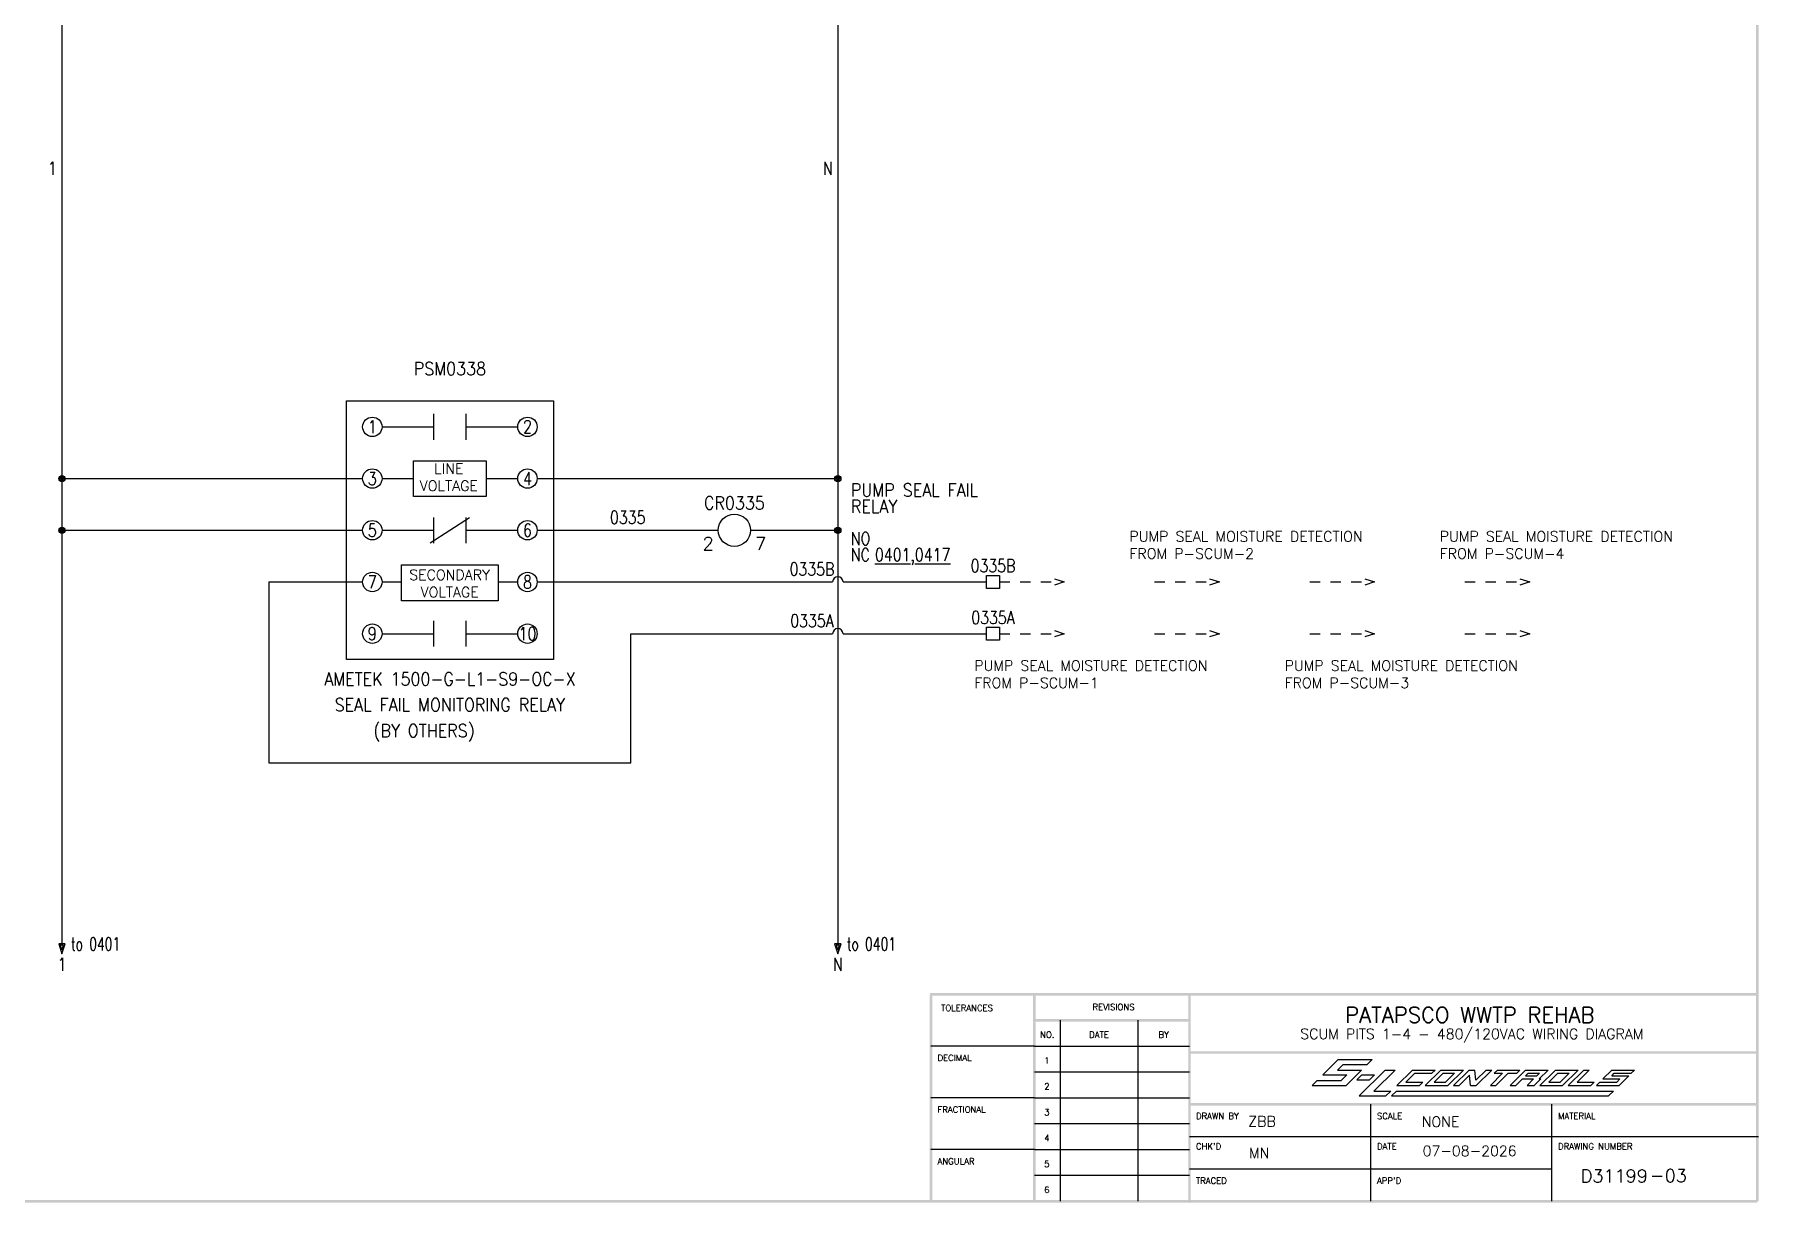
# Model space of a CAD drawing. Header units: inches. Extents: x 0 to 33.9, y 0 to 22.6.
# Drawn here: x 17.23 to 33.9, y 0 to 11.29 of the extents above; entities that cross this region are included whole.
import ezdxf
from ezdxf.enums import TextEntityAlignment as Align

# ---------------------------------------------------------------- set-up
doc = ezdxf.new("R2010")
doc.units = ezdxf.units.IN
doc.header["$LTSCALE"] = 0.5
doc.header["$MEASUREMENT"] = 0
doc.linetypes.add('HIDDEN2', pattern=[0.1875, 0.125, -0.0625])
for name, color, linetype in [('DESC', 150, 'Continuous'), ('MISC', 7, 'Continuous'), ('SYMS', 7, 'Continuous'), ('TAGS', 150, 'Continuous'), ('TERMS', 123, 'Continuous'), ('WIRENO', 72, 'Continuous'), ('WIREREF', 52, 'Continuous'), ('WIRES', 7, 'Continuous'), ('XREF', 7, 'Continuous')]:
    doc.layers.add(name, color=color, linetype=linetype)
doc.styles.add('ROMANS', font='ROMANS')
doc.styles.get("Standard").update_dxf_attribs({"font": 'romans.shx'})
doc.styles.add('WD', font='romans.shx')

# ---------------------------------------------------------------- blocks, each defined once
blk = doc.blocks.new('LOGO')
at = {"color": 4}
for p, q in [((1.288, 0.284), (1.438, 0.432)), ((1.43, 0.331), (1.485, 0.386)), ((1.438, 0.432), (1.766, 0.432)), ((1.485, 0.386), (1.718, 0.386)), ((1.718, 0.386), (1.766, 0.432)), ((1.185, 0.182), (1.232, 0.229)), ((1.185, 0.182), (1.513, 0.182)), ((1.232, 0.229), (1.466, 0.229)), ((1.288, 0.284), (1.521, 0.284)), ((1.43, 0.331), (1.663, 0.331)), ((1.466, 0.229), (1.521, 0.284)), ((1.513, 0.182), (1.663, 0.331)), ((1.617, 0.237), (1.665, 0.284)), ((1.617, 0.237), (1.74, 0.237)), ((1.638, 0.081), (1.891, 0.331)), ((1.665, 0.284), (1.788, 0.284)), ((1.74, 0.237), (1.788, 0.284)), ((1.78, 0.128), (1.986, 0.331)), ((1.891, 0.331), (1.986, 0.331)), ((1.638, 0.081), (1.898, 0.081)), ((1.78, 0.128), (1.946, 0.128)), ((1.898, 0.081), (1.946, 0.128)), ((1.953, 0.081), (2, 0.128)), ((1.953, 0.081), (4.049, 0.081)), ((2, 0.128), (2.176, 0.128)), ((2.169, 0.128), (4.097, 0.128)), ((4.049, 0.081), (4.097, 0.128))]:
    blk.add_line(p, q, dxfattribs=at)
at = {"color": 6}
for p, q in [((2.005, 0.182), (2.155, 0.331)), ((2.005, 0.182), (2.224, 0.182)), ((2.092, 0.214), (2.179, 0.3)), ((2.092, 0.214), (2.256, 0.214)), ((2.155, 0.331), (2.374, 0.331)), ((2.179, 0.3), (2.343, 0.3)), ((2.224, 0.182), (2.256, 0.214)), ((2.279, 0.182), (2.429, 0.331)), ((2.279, 0.182), (2.498, 0.182)), ((2.343, 0.3), (2.374, 0.331)), ((2.365, 0.214), (2.452, 0.3)), ((2.365, 0.214), (2.475, 0.214)), ((2.429, 0.331), (2.648, 0.331)), ((2.452, 0.3), (2.561, 0.3)), ((2.475, 0.214), (2.561, 0.3)), ((2.498, 0.182), (2.648, 0.331)), ((2.552, 0.182), (2.702, 0.331)), ((2.552, 0.182), (2.607, 0.182)), ((2.607, 0.182), (2.707, 0.282)), ((2.702, 0.331), (2.757, 0.331)), ((2.716, 0.182), (2.707, 0.282)), ((2.716, 0.182), (2.771, 0.182)), ((2.766, 0.232), (2.757, 0.331)), ((2.766, 0.232), (2.866, 0.331)), ((2.771, 0.182), (2.921, 0.331)), ((2.866, 0.331), (2.921, 0.331)), ((2.908, 0.182), (3.026, 0.3)), ((2.908, 0.182), (2.962, 0.182)), ((2.944, 0.3), (2.976, 0.331)), ((2.944, 0.3), (3.026, 0.3)), ((2.962, 0.182), (3.081, 0.3)), ((2.976, 0.331), (3.194, 0.331)), ((3.081, 0.3), (3.163, 0.3)), ((3.099, 0.182), (3.249, 0.331)), ((3.099, 0.182), (3.154, 0.182)), ((3.154, 0.182), (3.217, 0.245)), ((3.163, 0.3), (3.194, 0.331)), ((3.217, 0.245), (3.326, 0.245)), ((3.249, 0.331), (3.468, 0.331)), ((3.249, 0.276), (3.272, 0.3)), ((3.249, 0.276), (3.358, 0.276)), ((3.263, 0.182), (3.326, 0.245)), ((3.263, 0.182), (3.332, 0.182)), ((3.272, 0.3), (3.382, 0.3)), ((3.332, 0.182), (3.395, 0.245)), ((3.358, 0.276), (3.382, 0.3)), ((3.381, 0.245), (3.468, 0.331)), ((3.381, 0.245), (3.395, 0.245)), ((3.386, 0.182), (3.536, 0.331)), ((3.386, 0.182), (3.605, 0.182)), ((3.473, 0.214), (3.559, 0.3)), ((3.473, 0.214), (3.582, 0.214)), ((3.536, 0.331), (3.755, 0.331)), ((3.559, 0.3), (3.669, 0.3)), ((3.582, 0.214), (3.669, 0.3)), ((3.605, 0.182), (3.755, 0.331)), ((3.66, 0.182), (3.81, 0.331)), ((3.66, 0.182), (3.878, 0.182)), ((3.746, 0.214), (3.864, 0.331)), ((3.746, 0.214), (3.91, 0.214)), ((3.81, 0.331), (3.864, 0.331)), ((3.878, 0.182), (3.91, 0.214)), ((3.933, 0.182), (3.965, 0.214)), ((3.933, 0.182), (4.152, 0.182)), ((3.965, 0.214), (4.129, 0.214)), ((3.996, 0.245), (4.083, 0.331)), ((3.996, 0.245), (4.16, 0.245)), ((4.037, 0.245), (4.147, 0.245)), ((4.083, 0.331), (4.302, 0.331)), ((4.083, 0.276), (4.106, 0.3)), ((4.083, 0.276), (4.178, 0.276)), ((4.083, 0.276), (4.247, 0.276)), ((4.106, 0.3), (4.27, 0.3)), ((4.129, 0.214), (4.16, 0.245)), ((4.152, 0.182), (4.247, 0.276)), ((4.27, 0.3), (4.302, 0.331))]:
    blk.add_line(p, q, dxfattribs=at)
blk = doc.blocks.new('S&L Title Block V2')
at = {"color": 2}
for p, q in [((27.15, 1.763), (27.15, 0.012)), ((27.9, 1.763), (27.9, 0.012)), ((26.9, 1.513), (25.9, 1.513)), ((26.9, 1.513), (28.4, 1.513)), ((26.9, 1.263), (28.4, 1.263)), ((26.9, 1.013), (25.9, 1.013)), ((26.9, 1.013), (28.4, 1.013)), ((30.15, 0.95), (30.15, 0.012)), ((31.9, 0.95), (31.9, 0.012)), ((26.9, 0.763), (28.4, 0.763)), ((26.9, 0.513), (25.9, 0.513)), ((26.9, 0.513), (28.4, 0.513)), ((28.4, 0.638), (33.9, 0.638)), ((26.9, 0.263), (28.4, 0.263)), ((28.4, 0.325), (31.9, 0.325)), ((28.4, 0.012), (28.4, 0.012))]:
    blk.add_line(p, q, dxfattribs=at)
for points in [[(33.9, 22.587), (33.875, 22.562), (33.9, 0.012), (33.875, 0.012)], [(25.887, 2.025), (25.912, 2), (33.9, 2.025), (33.9, 2)], [(25.887, 0.012), (25.912, 0.012), (25.887, 2.013), (25.912, 2.013)], [(26.887, 0.012), (26.912, 0.012), (26.887, 2.013), (26.912, 2.013)], [(28.387, 0.012), (28.412, 0.012), (28.387, 2.013), (28.412, 2.013)], [(26.9, 1.775), (26.9, 1.75), (28.4, 1.775), (28.4, 1.75)], [(28.4, 1.463), (28.4, 1.438), (33.9, 1.463), (33.9, 1.438)], [(28.4, 0.963), (28.4, 0.938), (33.9, 0.963), (33.9, 0.938)], [(33.888, 0), (33.888, 0.025), (0, 0), (0.025, 0.025)]]:
    blk.add_trace(points, dxfattribs=at)
at = {"color": 2, "linetype": 'Continuous'}
blk.add_blockref('LOGO', (28.4, 0.95), dxfattribs=at)
at = {"color": 2, "style": 'ROMANS'}
for s, p in [('TOLERANCES', (26.249, 1.851)), ('REVISIONS', (27.665, 1.861)), ('NO.', (27.025, 1.593)), ('DATE', (27.525, 1.593)), ('BY', (28.15, 1.593))]:
    blk.add_text(s, height=0.06, dxfattribs=at).set_placement(p, align=Align.CENTER)
for s, p in [('DECIMAL', (25.964, 1.369)), ('1', (26.995, 1.343)), ('2', (26.995, 1.093)), ('FRACTIONAL', (25.964, 0.869)), ('3', (26.995, 0.843)), ('DRAWN BY', (28.462, 0.806)), ('SCALE', (30.212, 0.806)), ('MATERIAL', (31.962, 0.806)), ('4', (26.995, 0.593)), ("CHK'D", (28.462, 0.513)), ('DATE', (30.212, 0.513)), ('DRAWING NUMBER', (31.962, 0.513)), ('ANGULAR', (25.964, 0.369)), ('5', (26.995, 0.343)), ('TRACED', (28.462, 0.181)), ("APP'D", (30.212, 0.181)), ('6', (26.995, 0.093))]:
    blk.add_text(s, height=0.06, dxfattribs=at).set_placement(p)
blk.add_text('-', height=0.125).set_placement((32.921, 0.2), align=Align.CENTER)
for tag, height, p in [('TITLE#1', 0.15, (31.11, 1.739)), ('TITLE#2', 0.1, (31.129, 1.58))]:
    blk.add_attdef(tag, text='', height=height).set_placement(p, align=Align.CENTER)
for tag, p, height in [('DRAWNBY', (28.968, 0.735), 0.1), ('SCALE', (30.644, 0.731), 0.1), ('CHKBY', (28.975, 0.429), 0.1), ('DATE', (30.653, 0.449), 0.1), ('SH#', (32.993, 0.197), 0.125)]:
    blk.add_attdef(tag, p, '', height=height)
blk.add_attdef('JOB#', text='', height=0.125).set_placement((32.83, 0.195), align=Align.RIGHT)
at = {"flags": 9}
blk.add_attdef('WD_TB', (0, 0), '', height=0.1, dxfattribs=at)
blk = doc.blocks.new('HMS1_AMETEK_RELAY_002')
for p, q in [((2.094, 10), (2.594, 10)), ((2.594, 9.875), (2.594, 10.125)), ((2.906, 9.875), (2.906, 10.125)), ((2.906, 10), (3.406, 10)), ((2.094, 9.5), (2.398, 9.5)), ((3.102, 9.5), (3.406, 9.5)), ((2.094, 9), (2.594, 9)), ((2.558, 8.878), (2.94, 9.124)), ((2.594, 8.875), (2.594, 9.125)), ((2.906, 8.875), (2.906, 9.125)), ((2.906, 9), (3.406, 9)), ((2.094, 8.5), (2.282, 8.5)), ((3.218, 8.5), (3.406, 8.5)), ((2.094, 8), (2.594, 8)), ((2.594, 7.875), (2.594, 8.125)), ((2.906, 7.875), (2.906, 8.125)), ((2.906, 8), (3.406, 8))]:
    blk.add_line(p, q)
for points in [[(1.75, 10.25), (3.75, 10.25), (3.75, 7.75), (1.75, 7.75)], [(2.398, 9.672), (3.102, 9.672), (3.102, 9.328), (2.398, 9.328)], [(2.282, 8.665), (3.218, 8.665), (3.218, 8.319), (2.282, 8.319)]]:
    blk.add_lwpolyline(points, close=True)
for centre in [(2, 10), (3.5, 10), (2, 9.5), (3.5, 9.5), (2, 9), (3.5, 9), (2, 8.5), (3.5, 8.5), (2, 8), (3.5, 8)]:
    blk.add_circle(centre, 0.0938)
at = {"char_height": 0.1, "attachment_point": 1}
for s, insert in [('\\pxqc;LINE\\PVOLTAGE', (2.503, 9.647)), ('\\pxqc;SECONDARY\\PVOLTAGE', (2.511, 8.619))]:
    blk.add_mtext_dynamic_manual_height_columns(s, width=0.47328, gutter_width=0.5, heights=[0], dxfattribs=dict(at, insert=insert))
at = {"style": 'WD'}
for tag, width, p in [('TAG1', 0.9, (2.75, 10.5)), ('INST', 0.7, (4, 7.5)), ('LOC', 0.7, (4, 7.25))]:
    blk.add_attdef(tag, text='', height=0.125, dxfattribs=dict(at, width=width)).set_placement(p, align=Align.CENTER)
at = {"style": 'WD', "width": 0.8, "flags": 8}
for tag, p in [('NO', (4.5, 10.25)), ('NC', (4.5, 10))]:
    blk.add_attdef(tag, p, '', height=0.125, dxfattribs=at)
at = {"style": 'WD', "width": 0.8}
for tag, p in [('TERM01', (2, 10)), ('TERM02', (3.5, 10)), ('X4TERMDESC01', (2.301, 9.838)), ('X1TERMDESC02', (3.815, 9.838)), ('TERM03', (2, 9.5)), ('TERM04', (3.5, 9.5)), ('X4TERMDESC03', (2.315, 9.338)), ('X1TERMDESC04', (3.818, 9.338)), ('TERM05', (2, 9)), ('TERM06', (3.5, 9)), ('X4TERMDESC05', (2.315, 8.838)), ('X1TERMDESC06', (3.815, 8.838)), ('TERM07', (2, 8.5)), ('TERM08', (3.5, 8.5)), ('X4TERMDESC07', (2.315, 8.338)), ('X1TERMDESC08', (3.815, 8.338)), ('TERM09', (2, 8)), ('TERM10', (3.5, 8)), ('X4TERMDESC09', (2.313, 7.838)), ('X1TERMDESC10', (3.815, 7.838))]:
    blk.add_attdef(tag, text='', height=0.125, dxfattribs=at).set_placement(p, align=Align.MIDDLE)
at = {"style": 'WD', "flags": 1}
for tag, p in [('X4TERM01', (1.906, 10)), ('X1TERM02', (3.594, 10)), ('X4TERM03', (1.906, 9.5)), ('X1TERM04', (3.594, 9.5)), ('X4TERM05', (1.906, 9)), ('X1TERM06', (3.594, 9)), ('X4TERM07', (1.906, 8.5)), ('X1TERM08', (3.594, 8.5)), ('X4TERM09', (1.906, 8)), ('X1TERM10', (3.594, 8))]:
    blk.add_attdef(tag, p, '', height=0.01, dxfattribs=at)
for tag, p in [('MFG', (2.75, 10)), ('CAT', (2.75, 9.75))]:
    blk.add_attdef(tag, text='', height=0.01, dxfattribs=at).set_placement(p, align=Align.MIDDLE)
at = {"style": 'WD', "flags": 9}
for tag, p in [('ASSYCODE', (2.705, 9.5)), ('FAMILY', (2.75, 9.25))]:
    blk.add_attdef(tag, text='', height=0.01, dxfattribs=at).set_placement(p, align=Align.CENTER)
at = {"style": 'WD'}
for tag, p, width in [('XREFNO', (1, 7.5), 0.8), ('DESC1', (2.5, 7.5), 0.9), ('XREFNC', (1, 7.25), 0.8), ('DESC2', (2.5, 7.25), 0.9), ('DESC3', (2.5, 7), 0.9)]:
    blk.add_attdef(tag, p, '', height=0.125, dxfattribs=dict(at, width=width))
blk = doc.blocks.new('WDDOT')
for radius in [0.03, 0.0187, 0.00929]:
    blk.add_circle((0, 0), radius)
blk = doc.blocks.new('HCR1')
blk.add_circle((0, 0), 0.156)
at = {"style": 'WD'}
for tag, width, p in [('INST', 0.7, (0.006, 0.528)), ('LOC', 0.7, (0.006, 0.359)), ('TAG1', 0.9, (0, 0.202))]:
    blk.add_attdef(tag, text='', height=0.125, dxfattribs=dict(at, width=width)).set_placement(p, align=Align.CENTER)
at = {"style": 'WD', "flags": 9}
blk.add_attdef('FAMILY', text='', height=0.01, dxfattribs=at).set_placement((-0.005, 0.17), align=Align.CENTER)
at = {"style": 'WD'}
for tag, p, width in [('DESC1', (1.126, 0.076), 0.9), ('DESC2', (1.126, -0.081), 0.9), ('DESC3', (1.126, -0.237), 0.9), ('XREFNO', (1.359, -0.393), 0.8), ('XREFNC', (1.359, -0.549), 0.8)]:
    blk.add_attdef(tag, p, '', height=0.125, dxfattribs=dict(at, width=width))
at = {"style": 'WD', "flags": 1}
for tag, p in [('X4TERM01', (-0.156, 0)), ('X1TERM02', (0.156, 0))]:
    blk.add_attdef(tag, p, '', height=0.0125, dxfattribs=at)
at = {"linetype": 'Continuous', "style": 'WD', "flags": 9}
blk.add_attdef('ASSYCODE', text='', height=0.01, dxfattribs=at).set_placement((0, 0.125), align=Align.CENTER)
at = {"linetype": 'Continuous', "style": 'WD', "flags": 1}
for tag, p in [('MFG', (0, 0.14)), ('CAT', (0, 0.159))]:
    blk.add_attdef(tag, text='', height=0.01, dxfattribs=at).set_placement(p, align=Align.MIDDLE)
at = {"linetype": 'Continuous', "style": 'WD'}
blk.add_attdef('TERM01', text='', height=0.125, dxfattribs=at).set_placement((-0.2, -0.066), align=Align.TOP_RIGHT)
blk.add_attdef('TERM02', text='', height=0.125, dxfattribs=at).set_placement((0.2, -0.066), align=Align.TOP_LEFT)
at = {"style": 'WD', "width": 0.8, "flags": 8}
for tag, p in [('NO', (1.126, -0.393)), ('NC', (1.126, -0.549))]:
    blk.add_attdef(tag, p, '', height=0.125, dxfattribs=at)
blk = doc.blocks.new('HA1S4')
for points in [[(0, 0), (-0.031, 0), (0, -0.094), (0.031, 0), (0, 0)], [(0.016, -0.011), (-0.016, -0.011), (0, -0.058), (0.016, -0.011)]]:
    blk.add_lwpolyline(points)
at = {"style": 'WD', "width": 0.7}
for tag, p in [('DESC1', (0.088, 0.113)), ('XREF', (0.088, -0.062))]:
    blk.add_attdef(tag, p, '', height=0.125, dxfattribs=at)
at = {"style": 'WD', "flags": 1}
for tag, p in [('X2TERM01', (0, 0)), ('SIGCODE', (0.035, -0.083))]:
    blk.add_attdef(tag, p, '', height=0.01, dxfattribs=at)
at = {"style": 'WD', "width": 0.8, "flags": 8}
blk.add_attdef('WIRENO', text='', height=0.125, dxfattribs=at).set_placement((0, -0.259), align=Align.CENTER)
blk = doc.blocks.new('HT0W01')
for p, q in [((-0.062, 0.062), (0.062, 0.062)), ((-0.062, -0.062), (-0.062, 0.062)), ((0.062, 0.062), (0.062, -0.062)), ((0.062, -0.062), (-0.062, -0.062))]:
    blk.add_line(p, q)
at = {"style": 'WD'}
for tag, p, width in [('INST', (0.062, 0.42), 0.7), ('LOC', (0.062, 0.25), 0.7), ('DESC1', (0.05, -0.385), 0.8)]:
    blk.add_attdef(tag, p, '', height=0.125, dxfattribs=dict(at, width=width))
at = {"linetype": 'Continuous', "style": 'WD', "width": 0.8, "flags": 8}
blk.add_attdef('WIRENO', text='', height=0.125, dxfattribs=at).set_placement((0, 0.094), align=Align.CENTER)
at = {"style": 'WD', "flags": 1}
for tag, p, height in [('X4TERM01', (-0.062, 0), 0.0125), ('X4TERMDESC01', (-0.055, -0.023), 0.025), ('X2TERMDESC01', (-0.006, 0.029), 0.025), ('STRIPSEQ', (0, 0), 0.00125), ('X2TERM01', (0, 0.062), 0.0125), ('X1TERMDESC01', (0.039, 0.007), 0.025), ('X1TERM01', (0.062, 0), 0.0125), ('LINKTERM', (0, -0.002), 0.00125), ('X8TERM01', (0, -0.062), 0.0125), ('X8TERMDESC01', (0, -0.054), 0.025)]:
    blk.add_attdef(tag, p, '', height=height, dxfattribs=at)
at = {"linetype": 'Continuous', "style": 'WD'}
for tag, p, height, width, flags in [('TAGSTRIP', (0.05, -0.229), 0.125, 0.9, 8), ('CAT', (0.213, -0.406), 0.109, 0.8, 1), ('DESC2', (0.05, -0.541), 0.125, 0.8, 8), ('DESC3', (0.05, -0.698), 0.125, 0.8, 8)]:
    blk.add_attdef(tag, p, '', height=height, dxfattribs=dict(at, width=width, flags=flags))
at = {"linetype": 'Continuous', "style": 'WD', "width": 0.8, "flags": 1}
blk.add_attdef('MFG', text='', height=0.109, dxfattribs=at).set_placement((0.088, -0.406), align=Align.RIGHT)
at = {"style": 'WD', "width": 0.7, "flags": 1}
blk.add_attdef('ASSYCODE', (0.062, -0.281), '', height=0.01, dxfattribs=at)
blk = doc.blocks.new('WD_WNH')
at = {"linetype": 'Continuous', "style": 'WD', "width": 0.8}
blk.add_attdef('WIRENO', text='', height=0.125, dxfattribs=at).set_placement((0, 0.062), align=Align.CENTER)
at = {"style": 'WD', "flags": 1}
for tag, p in [('W01USER', (0, 0.078)), ('W02USER', (0, 0.07)), ('W03USER', (0, 0.062)), ('W04USER', (0, 0.055)), ('W05USER', (0, 0.047)), ('W06USER', (0, 0.039)), ('W07USER', (0, 0.031)), ('W08USER', (0, 0.023)), ('W09USER', (0, 0.016)), ('W10USER', (0, 0.008))]:
    blk.add_attdef(tag, text='', height=0.005, dxfattribs=at).set_placement(p, align=Align.CENTER)
blk = doc.blocks.new('WD_WNV')
at = {"linetype": 'Continuous', "style": 'WD', "width": 0.8}
blk.add_attdef('WIRENO', text='', height=0.125, dxfattribs=at).set_placement((-0.05, 0), align=Align.MIDDLE_RIGHT)
at = {"style": 'WD', "flags": 1}
for tag, p in [('W01USER', (-0.062, 0.094)), ('W02USER', (-0.062, 0.086)), ('W03USER', (-0.062, 0.078)), ('W04USER', (-0.062, 0.07)), ('W05USER', (-0.062, 0.062)), ('W06USER', (-0.062, 0.055)), ('W07USER', (-0.062, 0.047)), ('W08USER', (-0.062, 0.039)), ('W09USER', (-0.062, 0.031)), ('W10USER', (-0.062, 0.023))]:
    blk.add_attdef(tag, text='', height=0.005, dxfattribs=at).set_placement(p, align=Align.CENTER)
blk = doc.blocks.new('HA1X1')
for p, q in [((-0.09375, 0.03125), (0, 0)), ((0, 0), (-0.09375, -0.03125))]:
    blk.add_line(p, q)
at = {"style": 'WD', "flags": 1}
blk.add_attdef('X4TERM01', (0, 0), '', height=0.01, dxfattribs=at)
at = {"style": 'WD', "width": 0.9}
blk.add_attdef('DESC1', (0.1, 0.0406), '', height=0.125, dxfattribs=at)
blk.add_attdef('DESC2', text='', height=0.125, dxfattribs=at).set_placement((0.1, -0.025), align=Align.TOP_LEFT)

msp = doc.modelspace()

# ---------------------------------------------------------------- linework, layer by layer
at = {"layer": 'WIRES'}
for p, q in [((17.5, 21.5), (17.5, 2.5)), ((25, 21.5), (25, 2.5)), ((17.5, 7), (20.406, 7)), ((22.094, 7), (25, 7)), ((17.5, 6.5), (20.406, 6.5)), ((22.094, 6.5), (23.844, 6.5)), ((24.156, 6.5), (25, 6.5)), ((19.5, 6), (20.406, 6)), ((19.5, 6), (19.5, 4.25)), ((22.094, 6), (24.95, 6)), ((25.05, 6), (26.438, 6)), ((23, 4.25), (23, 5.5)), ((23, 5.5), (24.95, 5.5)), ((25.05, 5.5), (26.438, 5.5)), ((19.5, 4.25), (23, 4.25))]:
    msp.add_line(p, q, dxfattribs=at)
at = {"layer": 'WIRES', "linetype": 'HIDDEN2'}
for p, q in [((26.562, 6), (27.188, 6)), ((28.062, 6), (28.688, 6)), ((29.562, 6), (30.188, 6)), ((31.062, 6), (31.688, 6)), ((26.562, 5.5), (27.188, 5.5)), ((28.062, 5.5), (28.688, 5.5)), ((29.562, 5.5), (30.188, 5.5)), ((31.062, 5.5), (31.688, 5.5))]:
    msp.add_line(p, q, dxfattribs=at)
at = {"layer": 'WIRES'}
for centre in [(25, 6), (25, 5.5)]:
    msp.add_arc(centre, 0.05, 0, 180, dxfattribs=at)

# ---------------------------------------------------------------- block references
msp.add_blockref('S&L Title Block V2', (0, 0)).add_auto_attribs({'SH#': '03', 'JOB#': 'D31199', 'DATE': '07-08-2026', 'SCALE': 'NONE', 'CHKBY': 'MN', 'DRAWNBY': 'ZBB', 'TITLE#2': 'SCUM PITS 1-4 - 480/120VAC WIRING DIAGRAM', 'TITLE#1': 'PATAPSCO WWTP REHAB'})
at = {"layer": 'SYMS'}
ref = msp.add_blockref('HMS1_AMETEK_RELAY_002', (18.5, -2.5), dxfattribs=at)
ref.add_attrib('TERM01', '1', dxfattribs={"layer": 'TERMS', "height": 0.125, "style": 'WD', "width": 0.8}).set_placement((20.5, 7.5), align=Align.MIDDLE)
ref.add_attrib('TERM02', '2', dxfattribs={"layer": 'TERMS', "height": 0.125, "style": 'WD', "width": 0.8}).set_placement((22, 7.5), align=Align.MIDDLE)
ref.add_attrib('TERM03', '3', dxfattribs={"layer": 'TERMS', "height": 0.125, "style": 'WD', "width": 0.8}).set_placement((20.5, 7), align=Align.MIDDLE)
ref.add_attrib('TERM04', '4', dxfattribs={"layer": 'TERMS', "height": 0.125, "style": 'WD', "width": 0.8}).set_placement((22, 7), align=Align.MIDDLE)
ref.add_attrib('TERM05', '5', dxfattribs={"layer": 'TERMS', "height": 0.125, "style": 'WD', "width": 0.8}).set_placement((20.5, 6.5), align=Align.MIDDLE)
ref.add_attrib('TERM06', '6', dxfattribs={"layer": 'TERMS', "height": 0.125, "style": 'WD', "width": 0.8}).set_placement((22, 6.5), align=Align.MIDDLE)
ref.add_attrib('TERM07', '7', dxfattribs={"layer": 'TERMS', "height": 0.125, "style": 'WD', "width": 0.8}).set_placement((20.5, 6), align=Align.MIDDLE)
ref.add_attrib('TERM08', '8', dxfattribs={"layer": 'TERMS', "height": 0.125, "style": 'WD', "width": 0.8}).set_placement((22, 6), align=Align.MIDDLE)
ref.add_attrib('TERM09', '9', dxfattribs={"layer": 'TERMS', "height": 0.125, "style": 'WD', "width": 0.8}).set_placement((20.5, 5.5), align=Align.MIDDLE)
ref.add_attrib('TERM10', '10', dxfattribs={"layer": 'TERMS', "height": 0.125, "style": 'WD', "width": 0.8}).set_placement((22, 5.5), align=Align.MIDDLE)
ref.add_attrib('TAG1', 'PSM0338', dxfattribs={"layer": 'TAGS', "height": 0.125, "style": 'WD', "width": 0.9}).set_placement((21.25, 8), align=Align.CENTER)
ref.add_attrib('DESC1', 'AMETEK 1500-G-L1-S9-OC-X', dxfattribs={"layer": 'DESC', "height": 0.125, "style": 'WD', "width": 0.9}).set_placement((21.25, 5), align=Align.CENTER)
ref.add_attrib('DESC2', 'SEAL FAIL MONITORING RELAY', dxfattribs={"layer": 'DESC', "height": 0.125, "style": 'WD', "width": 0.9}).set_placement((21.25, 4.75), align=Align.CENTER)
ref.add_attrib('DESC3', '(BY OTHERS)', dxfattribs={"layer": 'DESC', "height": 0.125, "style": 'WD', "width": 0.9}).set_placement((21, 4.5), align=Align.CENTER)
for name, p in [('WDDOT', (17.5, 7)), ('WDDOT', (25, 7)), ('WDDOT', (17.5, 6.5)), ('WDDOT', (25, 6.5)), ('HA1X1', (27.188, 6)), ('HA1X1', (28.688, 6)), ('HA1X1', (30.188, 6)), ('HA1X1', (31.688, 6)), ('HA1X1', (27.188, 5.5)), ('HA1X1', (28.688, 5.5)), ('HA1X1', (30.188, 5.5)), ('HA1X1', (31.688, 5.5))]:
    msp.add_blockref(name, p, dxfattribs=at)
ref = msp.add_blockref('HCR1', (24, 6.5), dxfattribs=at)
ref.add_attrib('NC', 'NC', (25.126, 6.201), dxfattribs={"layer": 'MISC', "height": 0.125, "style": 'WD', "width": 0.8, "flags": 8})
ref.add_attrib('NO', 'NO', (25.126, 6.357), dxfattribs={"layer": 'MISC', "height": 0.125, "style": 'WD', "width": 0.8, "flags": 8})
ref.add_attrib('TERM02', '7', dxfattribs={"layer": 'TERMS', "linetype": 'Continuous', "height": 0.125, "style": 'WD'}).set_placement((24.2, 6.434), align=Align.TOP_LEFT)
ref.add_attrib('TERM01', '2', dxfattribs={"layer": 'TERMS', "linetype": 'Continuous', "height": 0.125, "style": 'WD'}).set_placement((23.8, 6.434), align=Align.TOP_RIGHT)
ref.add_attrib('XREFNC', '%%u0401%%u,%%u0417%%u', (25.359, 6.201), dxfattribs={"layer": 'XREF', "height": 0.125, "style": 'WD', "width": 0.8})
ref.add_attrib('DESC2', 'RELAY', (25.126, 6.669), dxfattribs={"layer": 'DESC', "height": 0.125, "style": 'WD', "width": 0.9})
ref.add_attrib('DESC1', 'PUMP SEAL FAIL', (25.126, 6.826), dxfattribs={"layer": 'DESC', "height": 0.125, "style": 'WD', "width": 0.9})
ref.add_attrib('TAG1', 'CR0335', dxfattribs={"layer": 'TAGS', "height": 0.125, "style": 'WD', "width": 0.9}).set_placement((24, 6.702), align=Align.CENTER)
ref = msp.add_blockref('HT0W01', (26.5, 6), dxfattribs=at)
ref.add_attrib('WIRENO', '0335B', dxfattribs={"layer": 'WIREREF', "linetype": 'Continuous', "height": 0.125, "style": 'WD', "width": 0.8, "flags": 8}).set_placement((26.5, 6.094), align=Align.CENTER)
ref = msp.add_blockref('HT0W01', (26.5, 5.5), dxfattribs=at)
ref.add_attrib('WIRENO', '0335A', dxfattribs={"layer": 'WIREREF', "linetype": 'Continuous', "height": 0.125, "style": 'WD', "width": 0.8, "flags": 8}).set_placement((26.5, 5.594), align=Align.CENTER)
ref = msp.add_blockref('HA1S4', (17.5, 2.5), dxfattribs=at)
ref.add_attrib('WIRENO', '1', dxfattribs={"layer": 'WIREREF', "height": 0.125, "style": 'WD', "width": 0.8, "flags": 8}).set_placement((17.5, 2.241), align=Align.CENTER)
ref.add_attrib('XREF', 'to 0401', (17.587, 2.438), dxfattribs={"layer": 'XREF', "height": 0.125, "style": 'WD', "width": 0.7})
ref = msp.add_blockref('HA1S4', (25, 2.5), dxfattribs=at)
ref.add_attrib('WIRENO', 'N', dxfattribs={"layer": 'WIREREF', "height": 0.125, "style": 'WD', "width": 0.8, "flags": 8}).set_placement((25, 2.241), align=Align.CENTER)
ref.add_attrib('XREF', 'to 0401', (25.087, 2.438), dxfattribs={"layer": 'XREF', "height": 0.125, "style": 'WD', "width": 0.7})
at = {"layer": 'WIRENO'}
ref = msp.add_blockref('WD_WNV', (17.5, 10), dxfattribs=at)
ref.add_attrib('WIRENO', '1', dxfattribs={"linetype": 'Continuous', "height": 0.125, "style": 'WD', "width": 0.8}).set_placement((17.45, 10), align=Align.MIDDLE_RIGHT)
ref = msp.add_blockref('WD_WNV', (25, 10), dxfattribs=at)
ref.add_attrib('WIRENO', 'N', dxfattribs={"linetype": 'Continuous', "height": 0.125, "style": 'WD', "width": 0.8}).set_placement((24.95, 10), align=Align.MIDDLE_RIGHT)
ref = msp.add_blockref('WD_WNH', (22.969, 6.5), dxfattribs=at)
ref.add_attrib('WIRENO', '0335', dxfattribs={"linetype": 'Continuous', "height": 0.125, "style": 'WD', "width": 0.8}).set_placement((22.969, 6.562), align=Align.CENTER)
ref = msp.add_blockref('WD_WNH', (24.75, 6), dxfattribs=at)
ref.add_attrib('WIRENO', '0335B', dxfattribs={"linetype": 'Continuous', "height": 0.125, "style": 'WD', "width": 0.8}).set_placement((24.75, 6.062), align=Align.CENTER)
ref = msp.add_blockref('WD_WNH', (24.75, 5.5), dxfattribs=at)
ref.add_attrib('WIRENO', '0335A', dxfattribs={"linetype": 'Continuous', "height": 0.125, "style": 'WD', "width": 0.8}).set_placement((24.75, 5.562), align=Align.CENTER)

# ---------------------------------------------------------------- texts
at = {"linetype": 'HIDDEN2', "char_height": 0.1, "attachment_point": 1}
for s, heights, insert in [('PUMP SEAL MOISTURE DETECTION\\PFROM P-SCUM-2', [0.267], (27.819, 6.491)), ('PUMP SEAL MOISTURE DETECTION\\PFROM P-SCUM-4', [0.267], (30.819, 6.491)), ('PUMP SEAL MOISTURE DETECTION\\PFROM P-SCUM-1', [0], (26.319, 5.241)), ('PUMP SEAL MOISTURE DETECTION\\PFROM P-SCUM-3', [0], (29.319, 5.241))]:
    msp.add_mtext_dynamic_manual_height_columns(s, width=2.93089, gutter_width=0.5, heights=heights, dxfattribs=dict(at, insert=insert))

doc.saveas('drawing.dxf')
